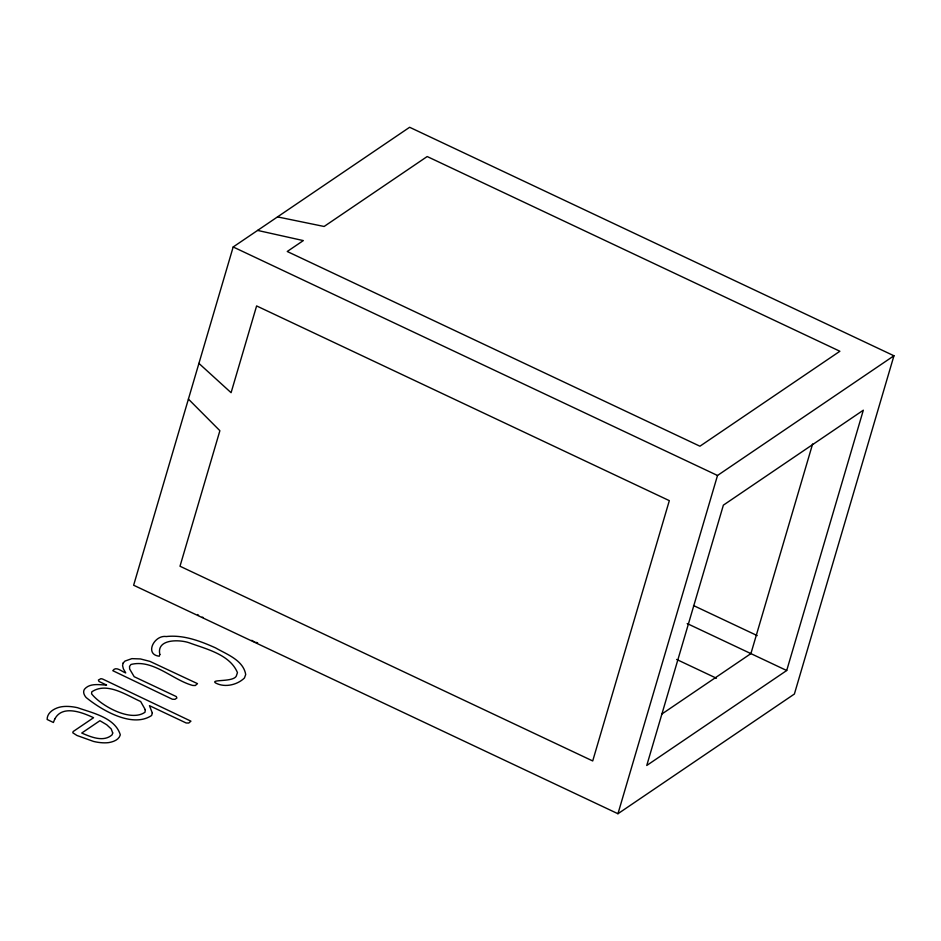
<?xml version="1.0" encoding="UTF-8"?>
<svg xmlns="http://www.w3.org/2000/svg" width="941" height="941" viewBox="0 0 941 941"><rect width="100%" height="100%" fill="white"/><g stroke="black" fill="none" stroke-linecap="round" stroke-linejoin="round"><path stroke-width="1.41" d="M233.18 246.977L133.634 585.231L617.955 813.73L794.392 694.023L893.95 355.769L409.629 127.27L233.18 246.977L717.513 475.476L893.95 355.769M617.955 813.73L717.513 475.476M812.612 443.964L750.906 653.619L661.629 714.184M786.711 670.51L863.32 410.205L723.37 505.152L646.761 765.468L786.711 670.51L687.201 623.565M257.634 642.727L255.47 642.303M277.513 216.901L324.116 226.475L427.19 156.535L839.89 351.252L699.939 446.21L287.24 251.494L303.32 240.59L257.587 230.416M202.115 617.143L203.15 617.484M693.505 605.545L757.211 635.598M676.638 659.453L716.454 678.238M251.788 640.315L253.941 641.656M197.61 614.52L198.575 615.402M198.916 363.391L231.086 392.691L256.611 305.931L669.322 500.647L592.712 760.951L180.002 566.235L219.888 430.707L188.412 399.09M159.841 654.477L159.276 656.206C144.161 654.571 154.218 634.705 166.263 636.539C183.436 634.634 200.186 640.997 215.583 647.902C226.734 654.348 243.343 660.159 245.707 674.532L244.437 677.99C237.297 684.989 224.546 687.953 215.454 682.884C210.078 678.967 235.25 682.637 236.591 675.215L237.45 672.592C229.78 654.301 205.973 649.019 188.847 642.668C179.202 639.433 156.241 638.833 159.841 654.477M145.22 709.596L145.032 712.196C130.67 722.5 100.887 705.703 91.595 693.846L91.748 691.87C106.898 681.507 126.706 695.328 140.644 701.504L145.22 709.596M54.731 719.147L53.39 722.488L47.156 719.477C47.003 712.384 54.754 708.032 60.942 706.879A26.313 11.445 16.4 0 1 77.538 707.703C92.641 713.066 115.143 717.642 120.307 734.839C118.989 739.838 113.402 741.802 108.815 742.59A25.042 10.904 16.4 0 1 93.594 741.449L76.95 735.474L72.81 732.792L73.151 731.545L93.559 717.712C82.42 712.455 62.247 704.48 54.731 719.147M123.142 663.052L122.577 665.616L123.4 668.875L125.718 672.897C122.036 671.933 116.037 665.616 112.802 670.686L172.368 699.245L174.967 699.316L176.884 698.01L176.308 696.575L134.187 676.708L129.646 669.027L129.54 666.369L131.022 664.452C153.112 658.947 172.603 679.967 192.705 685.448L195.305 685.518L197.504 683.648L149.948 661.382L140.409 658.935L131.869 658.641L124.953 661.088L123.142 663.052M152.324 713.031L151.619 715.489C132.434 728.381 101.604 710.126 86.125 697.516A25.16 10.951 16.4 0 1 84.537 689.177C89.936 682.813 99.276 684.883 106.58 685.06L98.993 681.472L98.393 680.049L100.91 678.673L102.593 679.026L190.941 721.171L188.741 723.041L186.142 722.97L149.466 705.668L152.324 713.031M112.708 732.968L112.12 734.803C103.475 742.531 90.806 736.921 81.726 733.051L99.911 720.712L106.686 724.735L111.214 728.946L112.708 732.968"/></g></svg>
